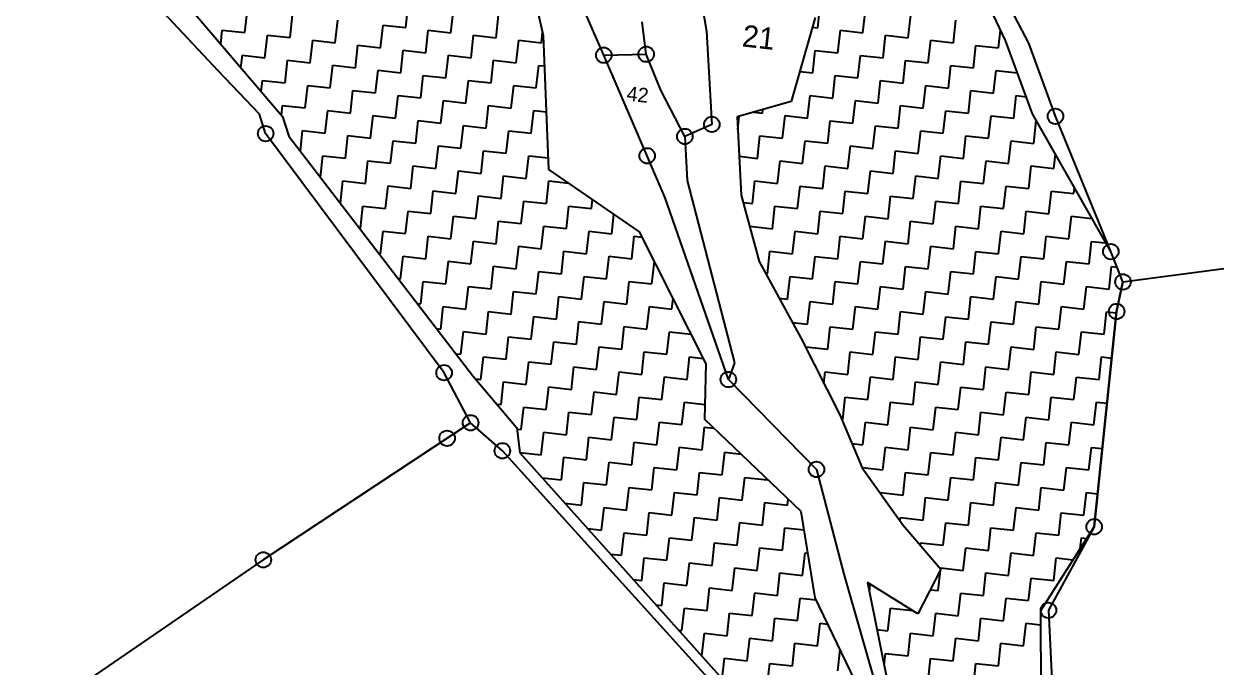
# Model space of a CAD drawing. Header units: feet. Extents: x 335577 to 339771, y 1780397 to 1782921.
# Drawn here: x 338303.1 to 338792.1, y 1781002.3 to 1781266.2 of the extents above; entities that cross this region are included whole.
import ezdxf
from ezdxf.enums import TextEntityAlignment as Align

# ---------------------------------------------------------------- set-up
doc = ezdxf.new("R2010")
doc.units = ezdxf.units.FT
doc.header["$LTSCALE"] = 0.02
doc.header["$MEASUREMENT"] = 0
doc.layers.get('0').update_dxf_attribs({"linetype": 'CONTINUOUS'})
for name, color, linetype in [('POLY_HATCH', 12, 'CONTINUOUS'), ('POLY_PARCEL', 6, 'CONTINUOUS'), ('POLY_WATER', 4, 'CONTINUOUS'), ('TEXT_PARCEL', 7, 'CONTINUOUS')]:
    doc.layers.add(name, color=color, linetype=linetype)
doc.styles.add('TEXT_MAP', font='', dxfattribs={"height": 0.25})
doc.styles.get('TEXT_MAP').set_extended_font_data('Kruti Dev 050')

msp = doc.modelspace()

# ---------------------------------------------------------------- linework, layer by layer
for centre in [(338540.94, 1781253.32), (338558.35, 1781253.73), (338585.26, 1781224.95), (338726.21, 1781228.26), (338402.24, 1781221.16), (338574.19, 1781219.98), (338558.74, 1781212.06), (338748.93, 1781172.73), (338753.9, 1781160.32), (338751.31, 1781148.2), (338475.44, 1781123.09), (338592.04, 1781120.28), (338486.31, 1781102.55), (338476.67, 1781096.18), (338499.34, 1781091.05), (338628.17, 1781083.41), (338742.09, 1781059.88), (338401.29, 1781046.33), (338723.34, 1781025.62)]:
    msp.add_circle(centre, 3.18)
at = {"layer": 'POLY_HATCH'}
for p, q in [((338313.6, 1781340.56), (338409.13, 1781228.12)), ((338516.16, 1781261.27), (338504.86, 1781312.87)), ((338705.76, 1781259.3), (338688.87, 1781294.77)), ((338627.6, 1781268.84), (338617.84, 1781234.39)), ((338518.47, 1781206.44), (338516.16, 1781261.27)), ((338716.73, 1781229.31), (338705.76, 1781259.3)), ((338617.84, 1781234.39), (338595.63, 1781227.98)), ((338409.13, 1781228.12), (338411.72, 1781220.1)), ((338595.63, 1781227.98), (338597.25, 1781195.97)), ((338748.93, 1781172.73), (338716.73, 1781229.31)), ((338411.72, 1781220.1), (338487.28, 1781121.77)), ((338555.64, 1781180.83), (338518.47, 1781206.44)), ((338597.25, 1781195.97), (338604.69, 1781168.71)), ((338582.97, 1781126.71), (338555.64, 1781180.83)), ((338604.69, 1781168.71), (338621.93, 1781137.17)), ((338753.9, 1781160.32), (338748.93, 1781172.73)), ((338751.31, 1781148.2), (338753.9, 1781160.32)), ((338742.09, 1781059.88), (338751.31, 1781148.2)), ((338621.93, 1781137.17), (338637.71, 1781105.8)), ((338582.43, 1781103.82), (338582.97, 1781126.71)), ((338487.28, 1781121.77), (338505.26, 1781100.44)), ((338637.71, 1781105.8), (338646.93, 1781084.05)), ((338505.26, 1781100.44), (338506.45, 1781090.26)), ((338621.96, 1781066.1), (338582.43, 1781103.82)), ((338506.45, 1781090.26), (338674.47, 1780902.76)), ((338646.93, 1781084.05), (338663.6, 1781060.72)), ((338627.65, 1781030.67), (338621.96, 1781066.1)), ((338663.6, 1781060.72), (338679.26, 1781042.5)), ((338720.17, 1781025.57), (338742.09, 1781059.88)), ((338679.26, 1781042.5), (338669.83, 1781024.17)), ((338669.83, 1781024.17), (338649.09, 1781037.09)), ((338649.09, 1781037.09), (338660.08, 1780982.32)), ((338643.91, 1780997.03), (338627.65, 1781030.67)), ((338720.35, 1780991.47), (338720.17, 1781025.57))]:
    msp.add_line(p, q, dxfattribs=at)
at = {"layer": 'POLY_HATCH', "linetype": 'Continuous'}
for p, q in [((338393.74, 1781262.58), (338394.77, 1781271.86)), ((338459.69, 1781264.63), (338460.72, 1781273.9)), ((338478.24, 1781262.56), (338479.27, 1781271.84)), ((338628.7, 1781264.59), (338629.73, 1781273.86)), ((338647.25, 1781262.52), (338648.28, 1781271.79)), ((338412.29, 1781260.52), (338413.32, 1781269.79)), ((338430.83, 1781258.45), (338431.87, 1781267.73)), ((338496.79, 1781260.5), (338497.82, 1781269.77)), ((338665.8, 1781260.45), (338666.83, 1781269.73)), ((338684.35, 1781258.39), (338685.38, 1781267.66)), ((338383.83, 1781257.91), (338384.46, 1781263.62)), ((338384.46, 1781263.62), (338393.74, 1781262.58)), ((338401.98, 1781252.28), (338403.01, 1781261.55)), ((338403.01, 1781261.55), (338412.29, 1781260.52)), ((338449.38, 1781256.39), (338450.42, 1781265.66)), ((338450.42, 1781265.66), (338459.69, 1781264.63)), ((338467.93, 1781254.32), (338468.97, 1781263.59)), ((338468.97, 1781263.59), (338478.24, 1781262.56)), ((338486.48, 1781252.25), (338487.52, 1781261.53)), ((338487.52, 1781261.53), (338496.79, 1781260.5)), ((338515.34, 1781258.43), (338515.83, 1781262.81)), ((338626.47, 1781264.83), (338628.7, 1781264.59)), ((338636.94, 1781254.28), (338637.98, 1781263.55)), ((338637.98, 1781263.55), (338647.25, 1781262.52)), ((338655.49, 1781252.21), (338656.53, 1781261.49)), ((338656.53, 1781261.49), (338665.8, 1781260.45)), ((338702.9, 1781256.32), (338703.71, 1781263.61)), ((338420.53, 1781250.21), (338421.56, 1781259.48)), ((338421.56, 1781259.48), (338430.83, 1781258.45)), ((338439.08, 1781248.14), (338440.11, 1781257.42)), ((338440.11, 1781257.42), (338449.38, 1781256.39)), ((338505.03, 1781250.19), (338506.06, 1781259.46)), ((338506.06, 1781259.46), (338515.34, 1781258.43)), ((338674.04, 1781250.15), (338675.08, 1781259.42)), ((338675.08, 1781259.42), (338684.35, 1781258.39)), ((338692.59, 1781248.08), (338693.62, 1781257.36)), ((338693.62, 1781257.36), (338702.9, 1781256.32)), ((338392.13, 1781248.13), (338392.7, 1781253.31)), ((338392.7, 1781253.31), (338401.98, 1781252.28)), ((338410.22, 1781241.97), (338411.25, 1781251.24)), ((338411.25, 1781251.24), (338420.53, 1781250.21)), ((338457.63, 1781246.08), (338458.66, 1781255.35)), ((338458.66, 1781255.35), (338467.93, 1781254.32)), ((338476.18, 1781244.01), (338477.21, 1781253.29)), ((338477.21, 1781253.29), (338486.48, 1781252.25)), ((338494.72, 1781241.95), (338495.76, 1781251.22)), ((338495.76, 1781251.22), (338505.03, 1781250.19)), ((338626.64, 1781246.04), (338627.67, 1781255.31)), ((338627.67, 1781255.31), (338636.94, 1781254.28)), ((338645.19, 1781243.97), (338646.22, 1781253.25)), ((338646.22, 1781253.25), (338655.49, 1781252.21)), ((338663.73, 1781241.9), (338664.77, 1781251.18)), ((338664.77, 1781251.18), (338674.04, 1781250.15)), ((338428.77, 1781239.9), (338429.8, 1781249.18)), ((338429.8, 1781249.18), (338439.08, 1781248.14)), ((338447.32, 1781237.84), (338448.35, 1781247.11)), ((338448.35, 1781247.11), (338457.63, 1781246.08)), ((338513.27, 1781239.88), (338514.31, 1781249.16)), ((338514.31, 1781249.16), (338516.69, 1781248.89)), ((338621.31, 1781246.63), (338626.64, 1781246.04)), ((338682.28, 1781239.84), (338683.32, 1781249.11)), ((338683.32, 1781249.11), (338692.59, 1781248.08)), ((338700.83, 1781237.77), (338701.87, 1781247.05)), ((338701.87, 1781247.05), (338710.6, 1781246.08)), ((338400.43, 1781238.36), (338400.94, 1781243)), ((338400.94, 1781243), (338410.22, 1781241.97)), ((338465.87, 1781235.77), (338466.9, 1781245.05)), ((338466.9, 1781245.05), (338476.18, 1781244.01)), ((338484.42, 1781233.7), (338485.45, 1781242.98)), ((338485.45, 1781242.98), (338494.72, 1781241.95)), ((338634.88, 1781235.73), (338635.91, 1781245)), ((338635.91, 1781245), (338645.19, 1781243.97)), ((338653.43, 1781233.66), (338654.46, 1781242.94)), ((338654.46, 1781242.94), (338663.73, 1781241.9)), ((338418.46, 1781231.66), (338419.49, 1781240.93)), ((338419.49, 1781240.93), (338428.77, 1781239.9)), ((338437.01, 1781229.59), (338438.04, 1781238.87)), ((338438.04, 1781238.87), (338447.32, 1781237.84)), ((338455.56, 1781227.53), (338456.59, 1781236.8)), ((338456.59, 1781236.8), (338465.87, 1781235.77)), ((338502.97, 1781231.64), (338504, 1781240.91)), ((338504, 1781240.91), (338513.27, 1781239.88)), ((338624.57, 1781227.49), (338625.6, 1781236.76)), ((338625.6, 1781236.76), (338634.88, 1781235.73)), ((338671.98, 1781231.6), (338673.01, 1781240.87)), ((338673.01, 1781240.87), (338682.28, 1781239.84)), ((338690.53, 1781229.53), (338691.56, 1781238.81)), ((338691.56, 1781238.81), (338700.83, 1781237.77)), ((338709.08, 1781227.47), (338710.11, 1781236.74)), ((338710.11, 1781236.74), (338714.18, 1781236.29)), ((338408.73, 1781228.59), (338409.19, 1781232.69)), ((338409.19, 1781232.69), (338418.46, 1781231.66)), ((338474.11, 1781225.46), (338475.14, 1781234.74)), ((338475.14, 1781234.74), (338484.42, 1781233.7)), ((338492.66, 1781223.4), (338493.69, 1781232.67)), ((338493.69, 1781232.67), (338502.97, 1781231.64)), ((338643.12, 1781225.42), (338644.15, 1781234.7)), ((338644.15, 1781234.7), (338653.43, 1781233.66)), ((338661.67, 1781223.36), (338662.7, 1781232.63)), ((338662.7, 1781232.63), (338671.98, 1781231.6)), ((338426.7, 1781221.35), (338427.74, 1781230.63)), ((338427.74, 1781230.63), (338437.01, 1781229.59)), ((338445.25, 1781219.29), (338446.29, 1781228.56)), ((338446.29, 1781228.56), (338455.56, 1781227.53)), ((338511.21, 1781221.33), (338512.24, 1781230.61)), ((338512.24, 1781230.61), (338517.48, 1781230.02)), ((338595.89, 1781222.89), (338596.48, 1781228.23)), ((338602.45, 1781229.95), (338606.02, 1781229.55)), ((338606.02, 1781229.55), (338606.19, 1781231.03)), ((338614.26, 1781219.24), (338615.3, 1781228.52)), ((338615.3, 1781228.52), (338624.57, 1781227.49)), ((338680.22, 1781221.29), (338681.25, 1781230.56)), ((338681.25, 1781230.56), (338690.53, 1781229.53)), ((338698.77, 1781219.22), (338699.8, 1781228.5)), ((338699.8, 1781228.5), (338709.08, 1781227.47)), ((338416.48, 1781213.9), (338417.43, 1781222.39)), ((338417.43, 1781222.39), (338426.7, 1781221.35)), ((338463.8, 1781217.22), (338464.83, 1781226.5)), ((338464.83, 1781226.5), (338474.11, 1781225.46)), ((338482.35, 1781215.16), (338483.38, 1781224.43)), ((338483.38, 1781224.43), (338492.66, 1781223.4)), ((338500.9, 1781213.09), (338501.93, 1781222.36)), ((338501.93, 1781222.36), (338511.21, 1781221.33)), ((338632.81, 1781217.18), (338633.84, 1781226.45)), ((338633.84, 1781226.45), (338643.12, 1781225.42)), ((338651.36, 1781215.11), (338652.39, 1781224.39)), ((338652.39, 1781224.39), (338661.67, 1781223.36)), ((338669.91, 1781213.05), (338670.94, 1781222.32)), ((338670.94, 1781222.32), (338680.22, 1781221.29)), ((338717.32, 1781217.16), (338718.35, 1781226.43)), ((338718.35, 1781226.43), (338718.37, 1781226.43)), ((338434.95, 1781211.05), (338435.98, 1781220.32)), ((338435.98, 1781220.32), (338445.25, 1781219.29)), ((338453.49, 1781208.98), (338454.53, 1781218.25)), ((338454.53, 1781218.25), (338463.8, 1781217.22)), ((338603.96, 1781211), (338604.99, 1781220.28)), ((338604.99, 1781220.28), (338614.26, 1781219.24)), ((338622.5, 1781208.94), (338623.54, 1781218.21)), ((338623.54, 1781218.21), (338632.81, 1781217.18)), ((338688.46, 1781210.98), (338689.49, 1781220.26)), ((338689.49, 1781220.26), (338698.77, 1781219.22)), ((338707.01, 1781208.92), (338708.04, 1781218.19)), ((338708.04, 1781218.19), (338717.32, 1781217.16)), ((338424.69, 1781203.23), (338425.67, 1781212.08)), ((338425.67, 1781212.08), (338434.95, 1781211.05)), ((338472.04, 1781206.91), (338473.08, 1781216.19)), ((338473.08, 1781216.19), (338482.35, 1781215.16)), ((338490.59, 1781204.85), (338491.63, 1781214.12)), ((338491.63, 1781214.12), (338500.9, 1781213.09)), ((338509.14, 1781202.78), (338510.18, 1781212.06)), ((338510.18, 1781212.06), (338518.27, 1781211.16)), ((338641.05, 1781206.87), (338642.09, 1781216.15)), ((338642.09, 1781216.15), (338651.36, 1781215.11)), ((338659.6, 1781204.81), (338660.64, 1781214.08)), ((338660.64, 1781214.08), (338669.91, 1781213.05)), ((338678.15, 1781202.74), (338679.19, 1781212.01)), ((338679.19, 1781212.01), (338688.46, 1781210.98)), ((338725.56, 1781206.85), (338726.21, 1781212.66)), ((338443.19, 1781200.74), (338444.22, 1781210.01)), ((338444.22, 1781210.01), (338453.49, 1781208.98)), ((338461.74, 1781198.67), (338462.77, 1781207.95)), ((338462.77, 1781207.95), (338472.04, 1781206.91)), ((338596.45, 1781211.84), (338603.96, 1781211)), ((338612.2, 1781200.7), (338613.23, 1781209.97)), ((338613.23, 1781209.97), (338622.5, 1781208.94)), ((338630.75, 1781198.63), (338631.78, 1781207.9)), ((338631.78, 1781207.9), (338641.05, 1781206.87)), ((338696.7, 1781200.67), (338697.73, 1781209.95)), ((338697.73, 1781209.95), (338707.01, 1781208.92)), ((338715.25, 1781198.61), (338716.28, 1781207.88)), ((338716.28, 1781207.88), (338725.56, 1781206.85)), ((338480.29, 1781196.61), (338481.32, 1781205.88)), ((338481.32, 1781205.88), (338490.59, 1781204.85)), ((338498.83, 1781194.54), (338499.87, 1781203.82)), ((338499.87, 1781203.82), (338509.14, 1781202.78)), ((338649.3, 1781196.56), (338650.33, 1781205.84)), ((338650.33, 1781205.84), (338659.6, 1781204.81)), ((338667.85, 1781194.5), (338668.88, 1781203.77)), ((338668.88, 1781203.77), (338678.15, 1781202.74)), ((338432.89, 1781192.56), (338433.91, 1781201.77)), ((338433.91, 1781201.77), (338443.19, 1781200.74)), ((338451.43, 1781190.43), (338452.46, 1781199.7)), ((338452.46, 1781199.7), (338461.74, 1781198.67)), ((338469.98, 1781188.36), (338471.01, 1781197.64)), ((338471.01, 1781197.64), (338480.29, 1781196.61)), ((338517.38, 1781192.47), (338518.42, 1781201.75)), ((338518.42, 1781201.75), (338526.6, 1781200.84)), ((338601.89, 1781192.45), (338602.92, 1781201.73)), ((338602.92, 1781201.73), (338612.2, 1781200.7)), ((338620.44, 1781190.39), (338621.47, 1781199.66)), ((338621.47, 1781199.66), (338630.75, 1781198.63)), ((338638.99, 1781188.32), (338640.02, 1781197.6)), ((338640.02, 1781197.6), (338649.3, 1781196.56)), ((338686.39, 1781192.43), (338687.43, 1781201.71)), ((338687.43, 1781201.71), (338696.7, 1781200.67)), ((338704.94, 1781190.37), (338705.98, 1781199.64)), ((338705.98, 1781199.64), (338715.25, 1781198.61)), ((338723.49, 1781188.3), (338724.53, 1781197.58)), ((338724.53, 1781197.58), (338733.8, 1781196.54)), ((338733.8, 1781196.54), (338734.06, 1781198.86)), ((338488.53, 1781186.3), (338489.56, 1781195.57)), ((338489.56, 1781195.57), (338498.83, 1781194.54)), ((338507.08, 1781184.23), (338508.11, 1781193.51)), ((338508.11, 1781193.51), (338517.38, 1781192.47)), ((338535.93, 1781190.41), (338536.35, 1781194.12)), ((338598.1, 1781192.88), (338601.89, 1781192.45)), ((338657.54, 1781186.26), (338658.57, 1781195.53)), ((338658.57, 1781195.53), (338667.85, 1781194.5)), ((338676.09, 1781184.19), (338677.12, 1781193.47)), ((338677.12, 1781193.47), (338686.39, 1781192.43)), ((338441.12, 1781182.19), (338442.15, 1781191.46)), ((338442.15, 1781191.46), (338451.43, 1781190.43)), ((338459.67, 1781180.12), (338460.7, 1781189.4)), ((338460.7, 1781189.4), (338469.98, 1781188.36)), ((338525.63, 1781182.17), (338526.66, 1781191.44)), ((338526.66, 1781191.44), (338535.93, 1781190.41)), ((338544.18, 1781180.1), (338545.07, 1781188.12)), ((338610.13, 1781182.15), (338611.16, 1781191.42)), ((338611.16, 1781191.42), (338620.44, 1781190.39)), ((338628.68, 1781180.08), (338629.71, 1781189.36)), ((338629.71, 1781189.36), (338638.99, 1781188.32)), ((338694.64, 1781182.13), (338695.67, 1781191.4)), ((338695.67, 1781191.4), (338704.94, 1781190.37)), ((338713.19, 1781180.06), (338714.22, 1781189.33)), ((338714.22, 1781189.33), (338723.49, 1781188.3)), ((338478.22, 1781178.06), (338479.25, 1781187.33)), ((338479.25, 1781187.33), (338488.53, 1781186.3)), ((338496.77, 1781175.99), (338497.8, 1781185.27)), ((338497.8, 1781185.27), (338507.08, 1781184.23)), ((338515.32, 1781173.93), (338516.35, 1781183.2)), ((338516.35, 1781183.2), (338525.63, 1781182.17)), ((338600.82, 1781182.88), (338600.86, 1781183.18)), ((338600.86, 1781183.18), (338610.13, 1781182.15)), ((338647.23, 1781178.01), (338648.26, 1781187.29)), ((338648.26, 1781187.29), (338657.54, 1781186.26)), ((338665.78, 1781175.95), (338666.81, 1781185.22)), ((338666.81, 1781185.22), (338676.09, 1781184.19)), ((338684.33, 1781173.88), (338685.36, 1781183.16)), ((338685.36, 1781183.16), (338694.64, 1781182.13)), ((338731.73, 1781177.99), (338732.77, 1781187.27)), ((338732.77, 1781187.27), (338741.19, 1781186.33)), ((338440.83, 1781182.22), (338441.12, 1781182.19)), ((338449.36, 1781171.88), (338450.4, 1781181.16)), ((338450.4, 1781181.16), (338459.67, 1781180.12)), ((338467.91, 1781169.82), (338468.95, 1781179.09)), ((338468.95, 1781179.09), (338478.22, 1781178.06)), ((338533.87, 1781171.86), (338534.9, 1781181.13)), ((338534.9, 1781181.13), (338544.18, 1781180.1)), ((338552.42, 1781169.79), (338553.45, 1781179.07)), ((338553.45, 1781179.07), (338556.72, 1781178.7)), ((338618.37, 1781171.84), (338619.41, 1781181.11)), ((338619.41, 1781181.11), (338628.68, 1781180.08)), ((338636.92, 1781169.77), (338637.96, 1781179.05)), ((338637.96, 1781179.05), (338647.23, 1781178.01)), ((338702.88, 1781171.82), (338703.91, 1781181.09)), ((338703.91, 1781181.09), (338713.19, 1781180.06)), ((338721.43, 1781169.75), (338722.46, 1781179.03)), ((338722.46, 1781179.03), (338731.73, 1781177.99)), ((338486.46, 1781167.75), (338487.49, 1781177.02)), ((338487.49, 1781177.02), (338496.77, 1781175.99)), ((338505.01, 1781165.68), (338506.04, 1781174.96)), ((338506.04, 1781174.96), (338515.32, 1781173.93)), ((338523.56, 1781163.62), (338524.59, 1781172.89)), ((338524.59, 1781172.89), (338533.87, 1781171.86)), ((338608.07, 1781163.6), (338609.1, 1781172.87)), ((338609.1, 1781172.87), (338618.37, 1781171.84)), ((338655.47, 1781167.71), (338656.5, 1781176.98)), ((338656.5, 1781176.98), (338665.78, 1781175.95)), ((338674.02, 1781165.64), (338675.05, 1781174.92)), ((338675.05, 1781174.92), (338684.33, 1781173.88)), ((338692.57, 1781163.58), (338693.6, 1781172.85)), ((338693.6, 1781172.85), (338702.88, 1781171.82)), ((338739.98, 1781167.69), (338741.01, 1781176.96)), ((338741.01, 1781176.96), (338746.89, 1781176.31)), ((338448.72, 1781171.95), (338449.36, 1781171.88)), ((338457.6, 1781161.57), (338458.64, 1781170.85)), ((338458.64, 1781170.85), (338467.91, 1781169.82)), ((338476.15, 1781159.51), (338477.19, 1781168.78)), ((338477.19, 1781168.78), (338486.46, 1781167.75)), ((338542.11, 1781161.55), (338543.14, 1781170.83)), ((338543.14, 1781170.83), (338552.42, 1781169.79)), ((338560.66, 1781159.49), (338561.69, 1781168.76)), ((338561.69, 1781168.76), (338561.74, 1781168.76)), ((338626.61, 1781161.53), (338627.65, 1781170.81)), ((338627.65, 1781170.81), (338636.92, 1781169.77)), ((338645.16, 1781159.47), (338646.2, 1781168.74)), ((338646.2, 1781168.74), (338655.47, 1781167.71)), ((338711.12, 1781161.51), (338712.15, 1781170.78)), ((338712.15, 1781170.78), (338721.43, 1781169.75)), ((338729.67, 1781159.44), (338730.7, 1781168.72)), ((338730.7, 1781168.72), (338739.98, 1781167.69)), ((338494.7, 1781157.44), (338495.74, 1781166.72)), ((338495.74, 1781166.72), (338505.01, 1781165.68)), ((338513.25, 1781155.38), (338514.29, 1781164.65)), ((338514.29, 1781164.65), (338523.56, 1781163.62)), ((338607.45, 1781163.67), (338608.07, 1781163.6)), ((338663.71, 1781157.4), (338664.75, 1781166.67)), ((338664.75, 1781166.67), (338674.02, 1781165.64)), ((338682.26, 1781155.33), (338683.3, 1781164.61)), ((338683.3, 1781164.61), (338692.57, 1781163.58)), ((338748.22, 1781157.38), (338749.25, 1781166.65)), ((338749.25, 1781166.65), (338751.46, 1781166.41)), ((338456.61, 1781161.68), (338457.6, 1781161.57)), ((338465.85, 1781151.27), (338466.88, 1781160.54)), ((338466.88, 1781160.54), (338476.15, 1781159.51)), ((338484.4, 1781149.2), (338485.43, 1781158.47)), ((338485.43, 1781158.47), (338494.7, 1781157.44)), ((338531.8, 1781153.31), (338532.84, 1781162.59)), ((338532.84, 1781162.59), (338542.11, 1781161.55)), ((338550.35, 1781151.24), (338551.38, 1781160.52)), ((338551.38, 1781160.52), (338560.66, 1781159.49)), ((338616.31, 1781153.29), (338617.34, 1781162.56)), ((338617.34, 1781162.56), (338626.61, 1781161.53)), ((338634.86, 1781151.22), (338635.89, 1781160.5)), ((338635.89, 1781160.5), (338645.16, 1781159.47)), ((338653.41, 1781149.16), (338654.44, 1781158.43)), ((338654.44, 1781158.43), (338663.71, 1781157.4)), ((338700.81, 1781153.27), (338701.85, 1781162.54)), ((338701.85, 1781162.54), (338711.12, 1781161.51)), ((338719.36, 1781151.2), (338720.39, 1781160.48)), ((338720.39, 1781160.48), (338729.67, 1781159.44)), ((338737.91, 1781149.14), (338738.94, 1781158.41)), ((338738.94, 1781158.41), (338748.22, 1781157.38)), ((338502.95, 1781147.13), (338503.98, 1781156.41)), ((338503.98, 1781156.41), (338513.25, 1781155.38)), ((338521.49, 1781145.07), (338522.53, 1781154.34)), ((338522.53, 1781154.34), (338531.8, 1781153.31)), ((338568.9, 1781149.18), (338569.39, 1781153.6)), ((338612.91, 1781153.67), (338616.31, 1781153.29)), ((338671.96, 1781147.09), (338672.99, 1781156.37)), ((338672.99, 1781156.37), (338682.26, 1781155.33)), ((338690.5, 1781145.03), (338691.54, 1781154.3)), ((338691.54, 1781154.3), (338700.81, 1781153.27)), ((338464.5, 1781151.42), (338465.85, 1781151.27)), ((338474.09, 1781140.96), (338475.12, 1781150.23)), ((338475.12, 1781150.23), (338484.4, 1781149.2)), ((338540.04, 1781143), (338541.08, 1781152.28)), ((338541.08, 1781152.28), (338550.35, 1781151.24)), ((338558.59, 1781140.94), (338559.63, 1781150.21)), ((338559.63, 1781150.21), (338568.9, 1781149.18)), ((338624.55, 1781142.98), (338625.58, 1781152.26)), ((338625.58, 1781152.26), (338634.86, 1781151.22)), ((338643.1, 1781140.92), (338644.13, 1781150.19)), ((338644.13, 1781150.19), (338653.41, 1781149.16)), ((338709.05, 1781142.96), (338710.09, 1781152.24)), ((338710.09, 1781152.24), (338719.36, 1781151.2)), ((338727.6, 1781140.9), (338728.64, 1781150.17)), ((338728.64, 1781150.17), (338737.91, 1781149.14)), ((338492.64, 1781138.89), (338493.67, 1781148.17)), ((338493.67, 1781148.17), (338502.95, 1781147.13)), ((338511.19, 1781136.83), (338512.22, 1781146.1)), ((338512.22, 1781146.1), (338521.49, 1781145.07)), ((338529.74, 1781134.76), (338530.77, 1781144.04)), ((338530.77, 1781144.04), (338540.04, 1781143)), ((338618.38, 1781143.67), (338624.55, 1781142.98)), ((338661.65, 1781138.85), (338662.68, 1781148.13)), ((338662.68, 1781148.13), (338671.96, 1781147.09)), ((338680.2, 1781136.78), (338681.23, 1781146.06)), ((338681.23, 1781146.06), (338690.5, 1781145.03)), ((338698.75, 1781134.72), (338699.78, 1781143.99)), ((338699.78, 1781143.99), (338709.05, 1781142.96)), ((338746.15, 1781138.83), (338747.19, 1781148.1)), ((338747.19, 1781148.1), (338751.25, 1781147.65)), ((338472.39, 1781141.15), (338474.09, 1781140.96)), ((338482.33, 1781130.65), (338483.36, 1781139.93)), ((338483.36, 1781139.93), (338492.64, 1781138.89)), ((338548.29, 1781132.7), (338549.32, 1781141.97)), ((338549.32, 1781141.97), (338558.59, 1781140.94)), ((338566.84, 1781130.63), (338567.87, 1781139.9)), ((338567.87, 1781139.9), (338576.81, 1781138.91)), ((338632.79, 1781132.67), (338633.82, 1781141.95)), ((338633.82, 1781141.95), (338643.1, 1781140.92)), ((338651.34, 1781130.61), (338652.37, 1781139.88)), ((338652.37, 1781139.88), (338661.65, 1781138.85)), ((338717.3, 1781132.65), (338718.33, 1781141.93)), ((338718.33, 1781141.93), (338727.6, 1781140.9)), ((338735.85, 1781130.59), (338736.88, 1781139.86)), ((338736.88, 1781139.86), (338746.15, 1781138.83)), ((338500.88, 1781128.58), (338501.91, 1781137.86)), ((338501.91, 1781137.86), (338511.19, 1781136.83)), ((338519.43, 1781126.52), (338520.46, 1781135.79)), ((338520.46, 1781135.79), (338529.74, 1781134.76)), ((338537.98, 1781124.45), (338539.01, 1781133.73)), ((338539.01, 1781133.73), (338548.29, 1781132.7)), ((338623.68, 1781133.69), (338632.79, 1781132.67)), ((338669.89, 1781128.54), (338670.92, 1781137.82)), ((338670.92, 1781137.82), (338680.2, 1781136.78)), ((338688.44, 1781126.48), (338689.47, 1781135.75)), ((338689.47, 1781135.75), (338698.75, 1781134.72)), ((338706.99, 1781124.41), (338708.02, 1781133.69)), ((338708.02, 1781133.69), (338717.3, 1781132.65)), ((338480.28, 1781130.88), (338482.33, 1781130.65)), ((338490.57, 1781120.34), (338491.6, 1781129.62)), ((338491.6, 1781129.62), (338500.88, 1781128.58)), ((338556.53, 1781122.39), (338557.56, 1781131.66)), ((338557.56, 1781131.66), (338566.84, 1781130.63)), ((338575.08, 1781120.32), (338576.11, 1781129.6)), ((338576.11, 1781129.6), (338581.83, 1781128.96)), ((338641.03, 1781122.37), (338642.07, 1781131.64)), ((338642.07, 1781131.64), (338651.34, 1781130.61)), ((338659.58, 1781120.3), (338660.62, 1781129.58)), ((338660.62, 1781129.58), (338669.89, 1781128.54)), ((338725.54, 1781122.35), (338726.57, 1781131.62)), ((338726.57, 1781131.62), (338735.85, 1781130.59)), ((338744.09, 1781120.28), (338745.12, 1781129.55)), ((338745.12, 1781129.55), (338749.31, 1781129.09)), ((338509.12, 1781118.28), (338510.15, 1781127.55)), ((338510.15, 1781127.55), (338519.43, 1781126.52)), ((338527.67, 1781116.21), (338528.7, 1781125.49)), ((338528.7, 1781125.49), (338537.98, 1781124.45)), ((338678.13, 1781118.24), (338679.16, 1781127.51)), ((338679.16, 1781127.51), (338688.44, 1781126.48)), ((338696.68, 1781116.17), (338697.71, 1781125.44)), ((338697.71, 1781125.44), (338706.99, 1781124.41)), ((338488.27, 1781120.6), (338490.57, 1781120.34)), ((338498.81, 1781110.04), (338499.85, 1781119.31)), ((338499.85, 1781119.31), (338509.12, 1781118.28)), ((338546.22, 1781114.15), (338547.25, 1781123.42)), ((338547.25, 1781123.42), (338556.53, 1781122.39)), ((338564.77, 1781112.08), (338565.8, 1781121.35)), ((338565.8, 1781121.35), (338575.08, 1781120.32)), ((338631.23, 1781118.68), (338631.76, 1781123.4)), ((338631.76, 1781123.4), (338641.03, 1781122.37)), ((338649.27, 1781112.06), (338650.31, 1781121.33)), ((338650.31, 1781121.33), (338659.58, 1781120.3)), ((338667.82, 1781109.99), (338668.86, 1781119.27)), ((338668.86, 1781119.27), (338678.13, 1781118.24)), ((338715.23, 1781114.1), (338716.26, 1781123.38)), ((338716.26, 1781123.38), (338725.54, 1781122.35)), ((338733.78, 1781112.04), (338734.81, 1781121.31)), ((338734.81, 1781121.31), (338744.09, 1781120.28)), ((338517.36, 1781107.97), (338518.4, 1781117.24)), ((338518.4, 1781117.24), (338527.67, 1781116.21)), ((338535.91, 1781105.9), (338536.95, 1781115.18)), ((338536.95, 1781115.18), (338546.22, 1781114.15)), ((338686.37, 1781107.93), (338687.41, 1781117.2)), ((338687.41, 1781117.2), (338696.68, 1781116.17)), ((338704.92, 1781105.86), (338705.96, 1781115.14)), ((338705.96, 1781115.14), (338715.23, 1781114.1)), ((338497.01, 1781110.24), (338498.81, 1781110.04)), ((338554.46, 1781103.84), (338555.49, 1781113.11)), ((338555.49, 1781113.11), (338564.77, 1781112.08)), ((338573.01, 1781101.77), (338574.04, 1781111.05)), ((338574.04, 1781111.05), (338582.58, 1781110.1)), ((338638.97, 1781103.82), (338640, 1781113.09)), ((338640, 1781113.09), (338649.27, 1781112.06)), ((338657.52, 1781101.75), (338658.55, 1781111.03)), ((338658.55, 1781111.03), (338667.82, 1781109.99)), ((338723.47, 1781103.8), (338724.5, 1781113.07)), ((338724.5, 1781113.07), (338733.78, 1781112.04)), ((338742.02, 1781101.73), (338743.05, 1781111.01)), ((338743.05, 1781111.01), (338747.38, 1781110.52)), ((338507.06, 1781099.73), (338508.09, 1781109)), ((338508.09, 1781109), (338517.36, 1781107.97)), ((338525.61, 1781097.66), (338526.64, 1781106.94)), ((338526.64, 1781106.94), (338535.91, 1781105.9)), ((338544.15, 1781095.6), (338545.19, 1781104.87)), ((338545.19, 1781104.87), (338554.46, 1781103.84)), ((338676.07, 1781099.69), (338677.1, 1781108.96)), ((338677.1, 1781108.96), (338686.37, 1781107.93)), ((338694.62, 1781097.62), (338695.65, 1781106.89)), ((338695.65, 1781106.89), (338704.92, 1781105.86)), ((338713.16, 1781095.55), (338714.2, 1781104.83)), ((338714.2, 1781104.83), (338723.47, 1781103.8)), ((338505.32, 1781099.92), (338507.06, 1781099.73)), ((338562.7, 1781093.53), (338563.74, 1781102.81)), ((338563.74, 1781102.81), (338573.01, 1781101.77)), ((338581.25, 1781091.47), (338582.29, 1781100.74)), ((338582.29, 1781100.74), (338586.1, 1781100.32)), ((338638.53, 1781103.87), (338638.97, 1781103.82)), ((338647.21, 1781093.51), (338648.24, 1781102.78)), ((338648.24, 1781102.78), (338657.52, 1781101.75)), ((338665.76, 1781091.44), (338666.79, 1781100.72)), ((338666.79, 1781100.72), (338676.07, 1781099.69)), ((338731.71, 1781093.49), (338732.75, 1781102.76)), ((338732.75, 1781102.76), (338742.02, 1781101.73)), ((338515.3, 1781089.42), (338516.33, 1781098.7)), ((338516.33, 1781098.7), (338525.61, 1781097.66)), ((338533.85, 1781087.35), (338534.88, 1781096.63)), ((338534.88, 1781096.63), (338544.15, 1781095.6)), ((338552.4, 1781085.29), (338553.43, 1781094.56)), ((338553.43, 1781094.56), (338562.7, 1781093.53)), ((338684.31, 1781089.38), (338685.34, 1781098.65)), ((338685.34, 1781098.65), (338694.62, 1781097.62)), ((338702.86, 1781087.31), (338703.89, 1781096.59)), ((338703.89, 1781096.59), (338713.16, 1781095.55)), ((338506.43, 1781090.41), (338515.3, 1781089.42)), ((338570.95, 1781083.22), (338571.98, 1781092.5)), ((338571.98, 1781092.5), (338581.25, 1781091.47)), ((338589.5, 1781081.16), (338590.53, 1781090.43)), ((338590.53, 1781090.43), (338597.24, 1781089.69)), ((338642.71, 1781094.01), (338647.21, 1781093.51)), ((338655.45, 1781083.2), (338656.48, 1781092.48)), ((338656.48, 1781092.48), (338665.76, 1781091.44)), ((338674, 1781081.14), (338675.03, 1781090.41)), ((338675.03, 1781090.41), (338684.31, 1781089.38)), ((338721.41, 1781085.25), (338722.44, 1781094.52)), ((338722.44, 1781094.52), (338731.71, 1781093.49)), ((338739.96, 1781083.18), (338740.99, 1781092.46)), ((338740.99, 1781092.46), (338745.44, 1781091.96)), ((338523.54, 1781079.11), (338524.57, 1781088.39)), ((338524.57, 1781088.39), (338533.85, 1781087.35)), ((338542.09, 1781077.05), (338543.12, 1781086.32)), ((338543.12, 1781086.32), (338552.4, 1781085.29)), ((338692.55, 1781079.07), (338693.58, 1781088.35)), ((338693.58, 1781088.35), (338702.86, 1781087.31)), ((338711.1, 1781077.01), (338712.13, 1781086.28)), ((338712.13, 1781086.28), (338721.41, 1781085.25)), ((338515.65, 1781079.99), (338523.54, 1781079.11)), ((338560.64, 1781074.98), (338561.67, 1781084.26)), ((338561.67, 1781084.26), (338570.95, 1781083.22)), ((338579.19, 1781072.92), (338580.22, 1781082.19)), ((338580.22, 1781082.19), (338589.5, 1781081.16)), ((338597.74, 1781070.85), (338598.77, 1781080.12)), ((338598.77, 1781080.12), (338608.04, 1781079.09)), ((338646.88, 1781084.16), (338655.45, 1781083.2)), ((338663.69, 1781072.89), (338664.73, 1781082.17)), ((338664.73, 1781082.17), (338674, 1781081.14)), ((338682.24, 1781070.83), (338683.27, 1781080.1)), ((338683.27, 1781080.1), (338692.55, 1781079.07)), ((338729.65, 1781074.94), (338730.68, 1781084.21)), ((338730.68, 1781084.21), (338739.96, 1781083.18)), ((338531.78, 1781068.81), (338532.81, 1781078.08)), ((338532.81, 1781078.08), (338542.09, 1781077.05)), ((338550.33, 1781066.74), (338551.36, 1781076.01)), ((338551.36, 1781076.01), (338560.64, 1781074.98)), ((338608.04, 1781079.09), (338608.07, 1781079.35)), ((338700.79, 1781068.76), (338701.82, 1781078.04)), ((338701.82, 1781078.04), (338711.1, 1781077.01)), ((338719.34, 1781066.7), (338720.37, 1781075.97)), ((338720.37, 1781075.97), (338729.65, 1781074.94)), ((338568.88, 1781064.67), (338569.91, 1781073.95)), ((338569.91, 1781073.95), (338579.19, 1781072.92)), ((338587.43, 1781062.61), (338588.46, 1781071.88)), ((338588.46, 1781071.88), (338597.74, 1781070.85)), ((338616.29, 1781068.78), (338616.56, 1781071.25)), ((338654.38, 1781073.62), (338654.42, 1781073.93)), ((338654.42, 1781073.93), (338663.69, 1781072.89)), ((338671.93, 1781062.59), (338672.97, 1781071.86)), ((338672.97, 1781071.86), (338682.24, 1781070.83)), ((338737.89, 1781064.63), (338738.92, 1781073.91)), ((338738.92, 1781073.91), (338743.5, 1781073.4)), ((338525, 1781069.56), (338531.78, 1781068.81)), ((338540.02, 1781058.5), (338541.06, 1781067.77)), ((338541.06, 1781067.77), (338550.33, 1781066.74)), ((338558.57, 1781056.43), (338559.61, 1781065.71)), ((338559.61, 1781065.71), (338568.88, 1781064.67)), ((338605.98, 1781060.54), (338607.01, 1781069.82)), ((338607.01, 1781069.82), (338616.29, 1781068.78)), ((338690.48, 1781060.52), (338691.52, 1781069.8)), ((338691.52, 1781069.8), (338700.79, 1781068.76)), ((338709.03, 1781058.46), (338710.07, 1781067.73)), ((338710.07, 1781067.73), (338719.34, 1781066.7)), ((338727.58, 1781056.39), (338728.62, 1781065.66)), ((338728.62, 1781065.66), (338737.89, 1781064.63)), ((338577.12, 1781054.37), (338578.15, 1781063.64)), ((338578.15, 1781063.64), (338587.43, 1781062.61)), ((338595.67, 1781052.3), (338596.7, 1781061.58)), ((338596.7, 1781061.58), (338605.98, 1781060.54)), ((338662.51, 1781062.25), (338662.66, 1781063.62)), ((338662.66, 1781063.62), (338671.93, 1781062.59)), ((338680.18, 1781052.28), (338681.21, 1781061.55)), ((338681.21, 1781061.55), (338690.48, 1781060.52)), ((338534.35, 1781059.13), (338540.02, 1781058.5)), ((338548.26, 1781048.19), (338549.3, 1781057.46)), ((338549.3, 1781057.46), (338558.57, 1781056.43)), ((338614.22, 1781050.23), (338615.25, 1781059.51)), ((338615.25, 1781059.51), (338623.16, 1781058.63)), ((338698.73, 1781050.21), (338699.76, 1781059.49)), ((338699.76, 1781059.49), (338709.03, 1781058.46)), ((338717.27, 1781048.15), (338718.31, 1781057.42)), ((338718.31, 1781057.42), (338727.58, 1781056.39)), ((338566.81, 1781046.12), (338567.85, 1781055.4)), ((338567.85, 1781055.4), (338577.12, 1781054.37)), ((338585.36, 1781044.06), (338586.4, 1781053.33)), ((338586.4, 1781053.33), (338595.67, 1781052.3)), ((338603.91, 1781041.99), (338604.95, 1781051.27)), ((338604.95, 1781051.27), (338614.22, 1781050.23)), ((338670.79, 1781052.35), (338670.9, 1781053.31)), ((338670.9, 1781053.31), (338680.18, 1781052.28)), ((338688.42, 1781041.97), (338689.45, 1781051.25)), ((338689.45, 1781051.25), (338698.73, 1781050.21)), ((338736.36, 1781050.91), (338736.86, 1781055.36)), ((338736.86, 1781055.36), (338739.05, 1781055.11)), ((338543.69, 1781048.7), (338548.26, 1781048.19)), ((338556.51, 1781037.88), (338557.54, 1781047.16)), ((338557.54, 1781047.16), (338566.81, 1781046.12)), ((338622.46, 1781039.93), (338623.5, 1781049.2)), ((338623.5, 1781049.2), (338624.69, 1781049.07)), ((338706.97, 1781039.91), (338708, 1781049.18)), ((338708, 1781049.18), (338717.27, 1781048.15)), ((338725.52, 1781037.84), (338726.55, 1781047.12)), ((338726.55, 1781047.12), (338733.45, 1781046.35)), ((338575.06, 1781035.82), (338576.09, 1781045.09)), ((338576.09, 1781045.09), (338585.36, 1781044.06)), ((338593.61, 1781033.75), (338594.64, 1781043.03)), ((338594.64, 1781043.03), (338603.91, 1781041.99)), ((338612.15, 1781031.69), (338613.19, 1781040.96)), ((338613.19, 1781040.96), (338622.46, 1781039.93)), ((338678.11, 1781033.73), (338679.04, 1781042.07)), ((338679.11, 1781042.68), (338679.14, 1781043)), ((338679.14, 1781043), (338688.42, 1781041.97)), ((338696.66, 1781031.66), (338697.69, 1781040.94)), ((338697.69, 1781040.94), (338706.97, 1781039.91)), ((338553.04, 1781038.27), (338556.51, 1781037.88)), ((338564.75, 1781027.58), (338565.78, 1781036.85)), ((338565.78, 1781036.85), (338575.06, 1781035.82)), ((338649.88, 1781033.17), (338650.24, 1781036.38)), ((338715.21, 1781029.6), (338716.24, 1781038.87)), ((338716.24, 1781038.87), (338725.52, 1781037.84)), ((338583.3, 1781025.51), (338584.33, 1781034.78)), ((338584.33, 1781034.78), (338593.61, 1781033.75)), ((338601.85, 1781023.44), (338602.88, 1781032.72)), ((338602.88, 1781032.72), (338612.15, 1781031.69)), ((338674.93, 1781034.08), (338678.11, 1781033.73)), ((338686.35, 1781023.42), (338687.39, 1781032.7)), ((338687.39, 1781032.7), (338696.66, 1781031.66)), ((338562.39, 1781027.84), (338564.75, 1781027.58)), ((338572.99, 1781017.27), (338574.02, 1781026.54)), ((338574.02, 1781026.54), (338583.3, 1781025.51)), ((338620.4, 1781021.38), (338621.43, 1781030.65)), ((338621.43, 1781030.65), (338628.01, 1781029.92)), ((338657.5, 1781017.25), (338658.53, 1781026.52)), ((338658.53, 1781026.52), (338667.68, 1781025.5)), ((338704.9, 1781021.36), (338705.93, 1781030.63)), ((338705.93, 1781030.63), (338715.21, 1781029.6)), ((338591.54, 1781015.2), (338592.57, 1781024.48)), ((338592.57, 1781024.48), (338601.85, 1781023.44)), ((338610.09, 1781013.14), (338611.12, 1781022.41)), ((338611.12, 1781022.41), (338620.4, 1781021.38)), ((338676.04, 1781015.18), (338677.08, 1781024.46)), ((338677.08, 1781024.46), (338686.35, 1781023.42)), ((338694.59, 1781013.12), (338695.63, 1781022.39)), ((338695.63, 1781022.39), (338704.9, 1781021.36)), ((338571.73, 1781017.41), (338572.99, 1781017.27)), ((338628.64, 1781011.07), (338629.67, 1781020.35)), ((338629.67, 1781020.35), (338632.81, 1781020)), ((338652.97, 1781017.75), (338657.5, 1781017.25)), ((338713.14, 1781011.05), (338714.18, 1781020.32)), ((338714.18, 1781020.32), (338720.2, 1781019.65)), ((338581.23, 1781006.96), (338582.27, 1781016.23)), ((338582.27, 1781016.23), (338591.54, 1781015.2)), ((338599.78, 1781004.89), (338600.81, 1781014.17)), ((338600.81, 1781014.17), (338610.09, 1781013.14)), ((338618.33, 1781002.83), (338619.36, 1781012.1)), ((338619.36, 1781012.1), (338628.64, 1781011.07)), ((338665.74, 1781006.94), (338666.77, 1781016.21)), ((338666.77, 1781016.21), (338676.04, 1781015.18)), ((338684.29, 1781004.87), (338685.32, 1781014.15)), ((338685.32, 1781014.15), (338694.59, 1781013.12)), ((338702.84, 1781002.81), (338703.87, 1781012.08)), ((338703.87, 1781012.08), (338713.14, 1781011.05)), ((338581.08, 1781006.98), (338581.23, 1781006.96)), ((338636.88, 1781000.76), (338637.86, 1781009.54)), ((338655.92, 1781003.08), (338656.46, 1781007.97)), ((338656.46, 1781007.97), (338665.74, 1781006.94)), ((338589.57, 1780997.5), (338590.51, 1781005.93)), ((338590.51, 1781005.93), (338599.78, 1781004.89)), ((338608.02, 1780994.59), (338609.06, 1781003.86)), ((338609.06, 1781003.86), (338618.33, 1781002.83)), ((338673.98, 1780996.63), (338675.01, 1781005.91)), ((338675.01, 1781005.91), (338684.29, 1781004.87)), ((338692.53, 1780994.57), (338693.56, 1781003.84)), ((338693.56, 1781003.84), (338702.84, 1781002.81))]:
    msp.add_line(p, q, dxfattribs=at)
at = {"layer": 'POLY_PARCEL'}
for p, q in [((338540.94, 1781253.32), (338504.29, 1781338.45)), ((338382.93, 1781246.73), (338303.06, 1781332.15)), ((338715.24, 1781258.24), (338691.25, 1781304.26)), ((338726.21, 1781228.26), (338715.24, 1781258.24)), ((338540.94, 1781253.32), (338558.35, 1781253.73)), ((338566.16, 1781194.85), (338540.94, 1781253.32)), ((338399.66, 1781229.17), (338382.93, 1781246.73)), ((338402.24, 1781221.16), (338399.66, 1781229.17)), ((338748.93, 1781172.73), (338726.21, 1781228.26)), ((338475.44, 1781123.09), (338402.24, 1781221.16)), ((338574.19, 1781219.98), (338575.08, 1781201.98)), ((338575.08, 1781201.98), (338594.6, 1781127.14)), ((338592.04, 1781120.28), (338566.16, 1781194.85)), ((338753.9, 1781160.32), (338924.65, 1781183.09)), ((338753.9, 1781160.32), (338748.93, 1781172.73)), ((338753.9, 1781160.32), (338751.31, 1781148.2)), ((338751.31, 1781148.2), (338742.09, 1781059.88)), ((338594.6, 1781127.14), (338592.04, 1781120.28)), ((338486.31, 1781102.55), (338475.44, 1781123.09)), ((338592.04, 1781120.28), (338628.17, 1781083.41)), ((338486.31, 1781102.55), (338401.29, 1781046.33)), ((338499.34, 1781091.05), (338486.31, 1781102.55)), ((338600.36, 1780979.42), (338499.34, 1781091.05)), ((338628.17, 1781083.41), (338639.46, 1781040.48)), ((338742.09, 1781059.88), (338723.34, 1781025.62)), ((338401.29, 1781046.33), (338321.08, 1780991.36)), ((338639.46, 1781040.48), (338658.65, 1780973.03)), ((338723.34, 1781025.62), (338724.84, 1780994.43))]:
    msp.add_line(p, q, dxfattribs=at)
at = {"layer": 'POLY_WATER'}
for p, q in [((338579.58, 1781283.77), (338583.06, 1781263.16)), ((338558.35, 1781253.73), (338556.73, 1781267.04)), ((338583.06, 1781263.16), (338585.26, 1781224.95)), ((338564.36, 1781238.98), (338558.35, 1781253.73)), ((338574.19, 1781219.98), (338564.36, 1781238.98)), ((338585.26, 1781224.95), (338574.19, 1781219.98))]:
    msp.add_line(p, q, dxfattribs=at)

# ---------------------------------------------------------------- texts
at = {"layer": 'TEXT_PARCEL', "style": 'TEXT_MAP'}
for s, height, p in [('21', 8.949, (338604.52, 1781260.72)), ('42', 5.966, (338554.87, 1781237.25))]:
    msp.add_text(s, height=height, rotation=353.6456, dxfattribs=at).set_placement(p, align=Align.MIDDLE)

doc.saveas('drawing.dxf')
